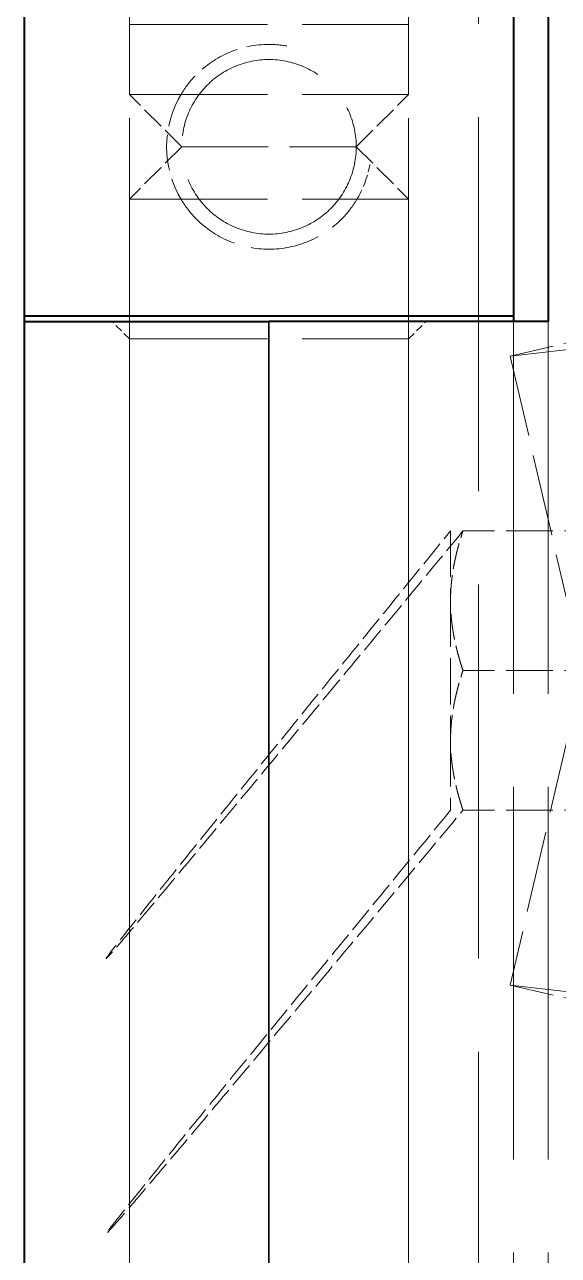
# Model space of a CAD drawing. Header units: millimetres. Extents: x 0 to 2970, y 0 to 2100.
# Drawn here: x 672.75 to 688.04, y 816.51 to 851.76 of the extents above; entities that cross this region are included whole.
import ezdxf

# ---------------------------------------------------------------- set-up
doc = ezdxf.new("R2010")
doc.units = ezdxf.units.MM
doc.header["$LTSCALE"] = 5
doc.linetypes.add('DASHED', pattern=[0.2067, 0.1654, -0.0413])
for name, color, linetype, lineweight in [('가려진 것(ISO)', 2, 'DASHED', 18), ('가시적인 것(ISO)', 3, 'Continuous', 40), ('가시적인 좁은 것(ISO)', 3, 'Continuous', 35)]:
    doc.layers.add(name, color=color, linetype=linetype, lineweight=lineweight)

msp = doc.modelspace()

# ---------------------------------------------------------------- linework, layer by layer
at = {"layer": '가려진 것(ISO)', "ltscale": 12.950765}
msp.add_line((685.751, 1411.259), (685.751, 715.259), dxfattribs=at)
at = {"layer": '가려진 것(ISO)', "ltscale": 3.561683}
for p, q in [((675.751, 852.759), (675.751, 843.409)), ((683.751, 852.759), (683.751, 843.409))]:
    msp.add_line(p, q, dxfattribs=at)
at = {"layer": '가려진 것(ISO)', "ltscale": 4.786925}
for p, q in [((675.751, 851.759), (683.751, 851.759)), ((675.751, 849.759), (683.751, 849.759)), ((675.751, 846.759), (683.751, 846.759)), ((675.751, 842.759), (683.751, 842.759))]:
    msp.add_line(p, q, dxfattribs=at)
at = {"layer": '가려진 것(ISO)', "ltscale": 0.761779}
for p, q in [((675.751, 851.759), (675.751, 849.759)), ((683.751, 851.759), (683.751, 849.759))]:
    msp.add_line(p, q, dxfattribs=at)
at = {"layer": '가려진 것(ISO)', "ltscale": 0.807994}
for p, q in [((677.251, 848.259), (675.751, 849.759)), ((682.251, 848.259), (683.751, 849.759)), ((677.251, 848.259), (675.751, 846.759)), ((682.251, 848.259), (683.751, 846.759))]:
    msp.add_line(p, q, dxfattribs=at)
at = {"layer": '가려진 것(ISO)', "ltscale": 2.991791}
msp.add_line((677.251, 848.259), (682.251, 848.259), dxfattribs=at)
at = {"layer": '가려진 것(ISO)', "ltscale": 12.578616}
for p, q in [((675.751, 846.759), (675.751, 794.759)), ((683.751, 846.759), (683.751, 794.759)), ((675.751, 842.759), (675.751, 803.759)), ((683.751, 842.759), (683.751, 803.759))]:
    msp.add_line(p, q, dxfattribs=at)
at = {"layer": '가려진 것(ISO)', "ltscale": 0.269265}
for p, q in [((675.751, 842.759), (675.251, 843.259)), ((683.751, 842.759), (684.251, 843.259))]:
    msp.add_line(p, q, dxfattribs=at)
at = {"layer": '가려진 것(ISO)', "ltscale": 1.523657}
for p, q in [((686.663, 842.266), (690.527, 843.168)), ((686.663, 824.252), (690.527, 823.349))]:
    msp.add_line(p, q, dxfattribs=at)
at = {"layer": '가려진 것(ISO)', "ltscale": 12.901145}
for p, q in [((686.751, 843.259), (686.751, 803.259)), ((687.751, 843.259), (687.751, 803.259))]:
    msp.add_line(p, q, dxfattribs=at)
at = {"layer": '가려진 것(ISO)', "ltscale": 5.022239}
for p, q in [((688.331, 842.458), (686.663, 842.266)), ((688.331, 824.06), (686.663, 824.252))]:
    msp.add_line(p, q, dxfattribs=at)
at = {"layer": '가려진 것(ISO)', "ltscale": 2.824965}
for p, q in [((686.663, 842.266), (688.336, 835.042)), ((688.336, 831.476), (686.663, 824.252))]:
    msp.add_line(p, q, dxfattribs=at)
at = {"layer": '가려진 것(ISO)', "ltscale": 1.595575}
for p, q in [((684.951, 837.259), (684.951, 835.259)), ((684.951, 835.259), (684.951, 831.259)), ((684.951, 831.259), (684.951, 829.259))]:
    msp.add_line(p, q, dxfattribs=at)
at = {"layer": '가려진 것(ISO)', "ltscale": 1.619049}
msp.add_line((689.558, 837.259), (685.308, 837.259), dxfattribs=at)
at = {"layer": '가려진 것(ISO)', "ltscale": 1.619019}
msp.add_line((689.558, 833.259), (685.308, 833.259), dxfattribs=at)
at = {"layer": '가려진 것(ISO)', "ltscale": 1.619052}
msp.add_line((689.558, 829.259), (685.308, 829.259), dxfattribs=at)
at = {"layer": '가려진 것(ISO)', "ltscale": 1.229587}
msp.add_arc((679.751, 848.259), 2.933, 148.4703, 211.5297, dxfattribs=at)
at = {"layer": '가려진 것(ISO)', "ltscale": 0.419739}
msp.add_arc((679.751, 848.259), 2.933, 328.4703, 350, dxfattribs=at)
at = {"layer": '가려진 것(ISO)', "ltscale": 1.392994}
msp.add_open_spline([(680.26, 851.147), (680.09, 851.177), (679.919, 851.192), (679.366, 851.192), (678.966, 851.112), (678.246, 850.807), (677.927, 850.583), (677.519, 850.175), (677.374, 849.993), (677.251, 849.793)], degree=3, knots=[1.3475133, 1.3475133, 1.3475133, 1.3475133, 1.3979969, 1.3979969, 1.5134107, 1.5134107, 1.6288245, 1.6288245, 1.7015822, 1.7015822, 1.7015822, 1.7015822], dxfattribs=at)
at = {"layer": '가려진 것(ISO)', "ltscale": 6.162827}
msp.add_open_spline([(679.751, 845.759), (679.427, 845.759), (679.088, 845.825), (678.474, 846.084), (678.199, 846.275), (677.765, 846.709), (677.575, 846.983), (677.318, 847.595), (677.251, 847.933), (677.251, 848.259), (677.251, 848.585), (677.318, 848.923), (677.575, 849.534), (677.765, 849.809), (678.199, 850.243), (678.474, 850.434), (679.088, 850.692), (679.427, 850.759), (680.074, 850.759), (680.413, 850.692), (681.027, 850.434), (681.302, 850.243), (681.736, 849.809), (681.926, 849.534), (682.183, 848.923), (682.251, 848.585), (682.251, 847.933), (682.183, 847.595), (681.926, 846.983), (681.736, 846.709), (681.302, 846.275), (681.027, 846.084), (680.413, 845.825), (680.074, 845.759), (679.751, 845.759)], degree=3, knots=[1.169727, 1.169727, 1.169727, 1.169727, 1.266818, 1.266818, 1.363909, 1.363909, 1.461773, 1.461773, 1.559636, 1.559636, 1.559636, 1.6575, 1.6575, 1.755364, 1.755364, 1.852455, 1.852455, 1.949546, 1.949546, 2.046636, 2.046636, 2.143727, 2.143727, 2.241591, 2.241591, 2.339455, 2.339455, 2.437319, 2.437319, 2.535183, 2.535183, 2.632273, 2.632273, 2.729364, 2.729364, 2.729364, 2.729364], dxfattribs=at)
at = {"layer": '가려진 것(ISO)', "ltscale": 2.395037}
msp.add_open_spline([(677.251, 846.725), (677.374, 846.525), (677.519, 846.342), (677.927, 845.935), (678.246, 845.711), (678.966, 845.406), (679.366, 845.326), (680.135, 845.326), (680.536, 845.406), (681.255, 845.711), (681.575, 845.935), (681.982, 846.342), (682.128, 846.525), (682.251, 846.725)], degree=3, knots=[0.1624137, 0.1624137, 0.1624137, 0.1624137, 0.2351715, 0.2351715, 0.3505852, 0.3505852, 0.465999, 0.465999, 0.5814127, 0.5814127, 0.6968265, 0.6968265, 0.7695843, 0.7695843, 0.7695843, 0.7695843], dxfattribs=at)
at = {"layer": '가려진 것(ISO)', "ltscale": 0.893127}
for points, weights in [([(685.308, 837.259), (665.412, 813.214), (684.951, 837.259)], [2.05513439892, 2.2140995979, 2.2140995979]), ([(684.951, 835.259), (684.951, 836.187), (685.308, 837.259)], [2.21409784829, 2.21409784827, 2.05513277492]), ([(685.308, 833.259), (684.951, 834.331), (684.951, 835.259)], [2.05513277493, 2.21409784831, 2.21409784829]), ([(684.951, 831.259), (684.951, 832.187), (685.308, 833.259)], [2.2140995979, 2.21409958201, 2.05513439892]), ([(685.308, 829.259), (684.951, 830.331), (684.951, 831.259)], [2.05513439893, 2.2140996138, 2.2140995979]), ([(684.951, 829.259), (665.412, 805.444), (685.308, 829.259)], [2.21410026725, 2.21410026725, 2.05513502021])]:
    msp.add_rational_spline(points, weights, degree=2, dxfattribs=at)
at = {"layer": '가시적인 것(ISO)'}
for p, q in [((672.751, 843.409), (672.751, 852.259)), ((686.751, 852.259), (686.751, 843.409)), ((687.751, 852.259), (687.751, 843.259)), ((686.751, 843.409), (672.751, 843.409)), ((672.751, 843.259), (672.751, 843.409)), ((672.751, 843.259), (679.751, 843.259)), ((672.751, 803.259), (672.751, 843.259)), ((687.751, 843.259), (679.751, 843.259)), ((686.751, 843.409), (686.751, 843.259))]:
    msp.add_line(p, q, dxfattribs=at)
at = {"layer": '가시적인 좁은 것(ISO)'}
msp.add_line((679.751, 843.259), (679.751, 803.259), dxfattribs=at)

doc.saveas('drawing.dxf')
